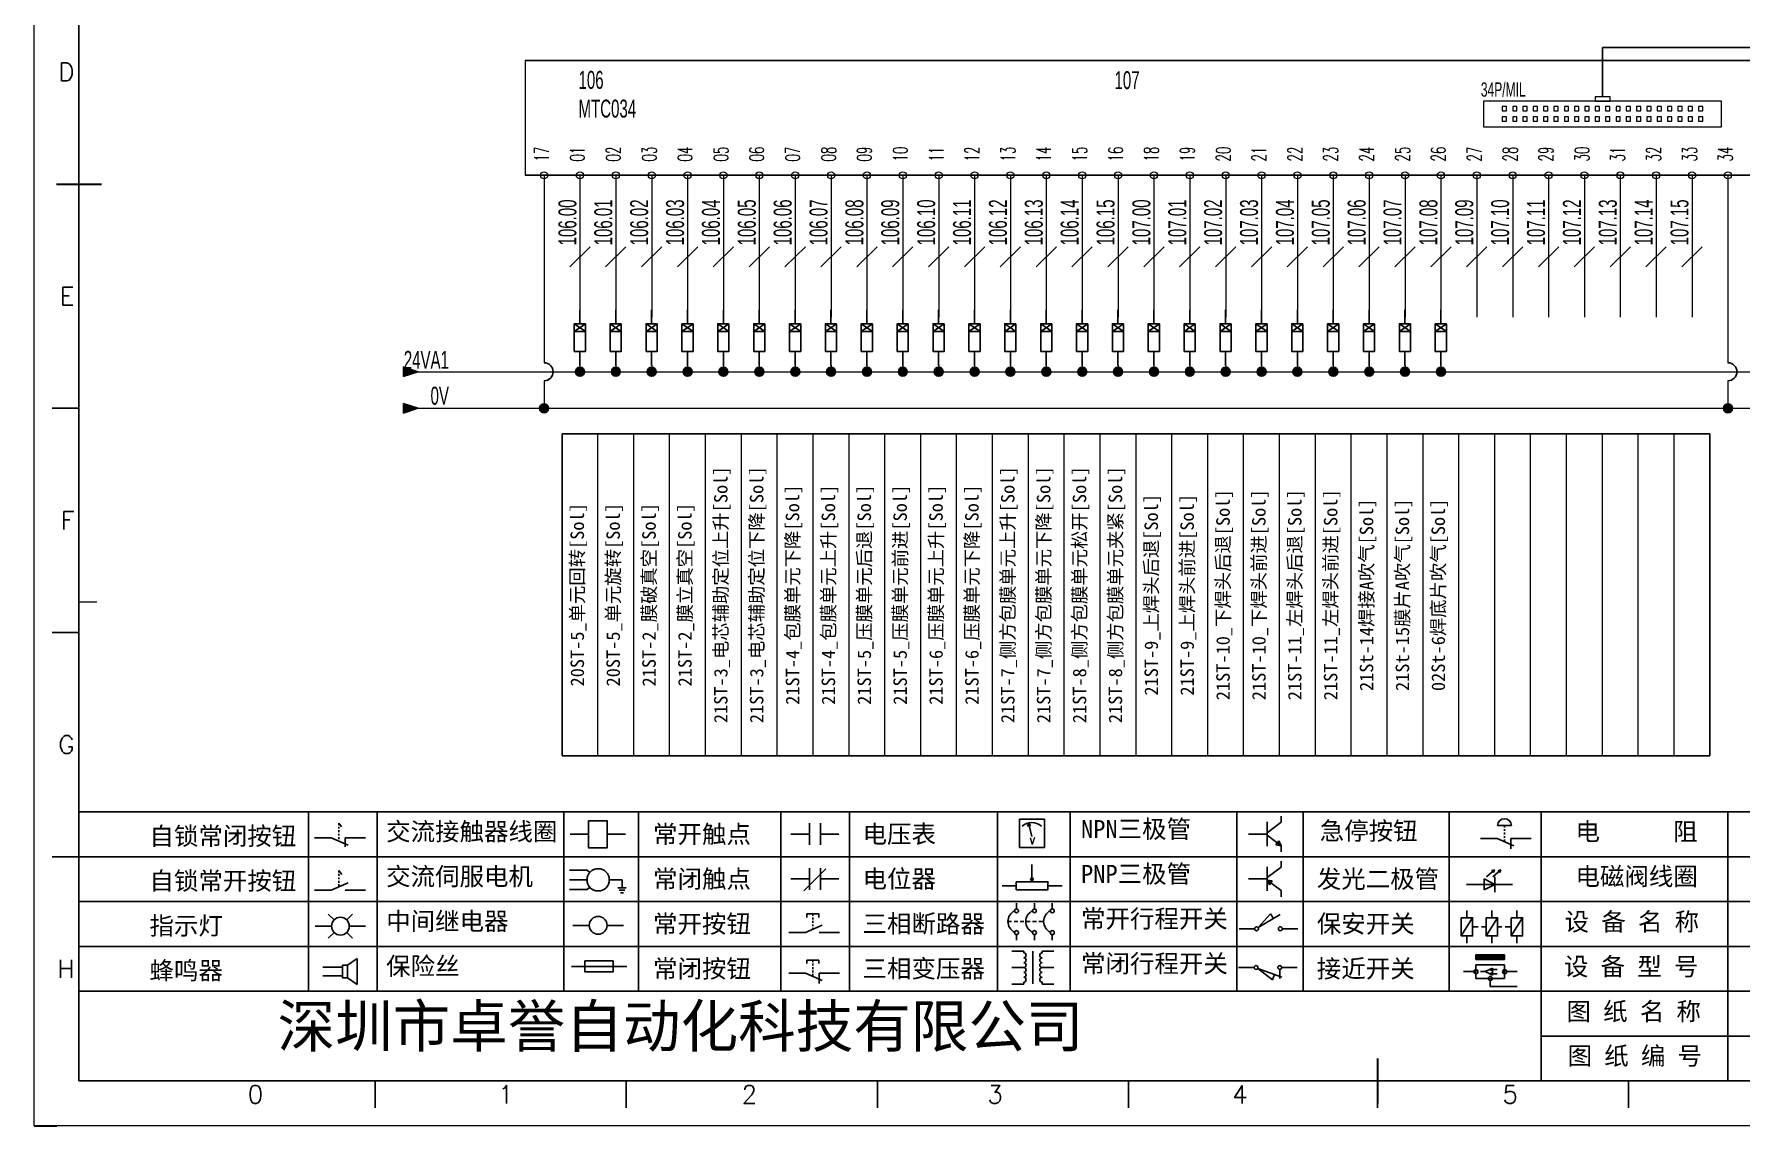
# Model space of a CAD drawing. Extents: x 49673 to 52330, y -5620 to -4375.
# Drawn here: x 50684.6 to 50874.9, y -5366.4 to -5244.7 of the extents above; entities that cross this region are included whole.
import ezdxf
from ezdxf.enums import TextEntityAlignment as Align

# ---------------------------------------------------------------- set-up
doc = ezdxf.new("R2010")
doc.units = 0
doc.header["$MEASUREMENT"] = 0
doc.layers.add('AE_BOR', color=1, linetype='Continuous')
doc.layers.add('细实线层', color=7, linetype='Continuous')
doc.layers.add('Dimension', color=3, linetype='Continuous', lineweight=13)
doc.styles.get("Standard").update_dxf_attribs({"font": 'txt.shx'})
doc.styles.add('WD', font='simplex.shx', dxfattribs={"bigfont": 'gbcbig.shx'})
doc.styles.add('样式 8', font='arial.ttf')
doc.styles.add('汉字', font='')
doc.styles.get('汉字').set_extended_font_data('新宋体')

# ---------------------------------------------------------------- blocks, each defined once
blk = doc.blocks.new('*U28')
at = {"linetype": 'ByBlock'}
for p, q in [((-1911.92, -782.07), (-1910.06, -782.07)), ((-1910.06, -782.07), (-1908.18, -782.88)), ((-1909.23, -780.45), (-1909.23, -780.67)), ((-1909.23, -780.45), (-1908.92, -780.84)), ((-1909.23, -780.84), (-1909.23, -781.05)), ((-1909.23, -781.23), (-1909.23, -781.44)), ((-1909.23, -781.61), (-1909.23, -781.83)), ((-1909.23, -782), (-1909.23, -782.21)), ((-1908.52, -783.07), (-1908.52, -782.07)), ((-1906.25, -782.07), (-1908.52, -782.07)), ((-1909.23, -782.38), (-1909.23, -782.43))]:
    blk.add_line(p, q, dxfattribs=at)
blk = doc.blocks.new('*U30')
at = {"linetype": 'ByBlock'}
for p, q in [((-1908.88, -791.17), (-1909.23, -790.71)), ((-1909.23, -790.71), (-1909.23, -790.92)), ((-1909.23, -791.09), (-1909.23, -791.31)), ((-1909.23, -791.48), (-1909.23, -791.69)), ((-1911.92, -792.89), (-1910.06, -792.89)), ((-1910.06, -792.89), (-1908.18, -792.08)), ((-1909.23, -791.86), (-1909.23, -792.08)), ((-1909.23, -792.25), (-1909.23, -792.47)), ((-1906.25, -792.89), (-1908.52, -792.89))]:
    blk.add_line(p, q, dxfattribs=at)
blk = doc.blocks.new('蜂鸣器')
at = {"linetype": 'ByBlock'}
for p, q in [((-1908.8, -796.48), (-1911.01, -796.48)), ((-1908.25, -796.26), (-1908.8, -796.26)), ((-1908.8, -797.68), (-1908.8, -796.26)), ((-1907.17, -795.53), (-1908.25, -796.26)), ((-1908.25, -797.68), (-1908.25, -796.26)), ((-1907.17, -795.53), (-1907.17, -798.41)), ((-1908.8, -797.46), (-1911.01, -797.46)), ((-1908.25, -797.68), (-1908.8, -797.68)), ((-1907.17, -798.41), (-1908.25, -797.68))]:
    blk.add_line(p, q, dxfattribs=at)
blk = doc.blocks.new('指示灯')
at = {"linetype": 'ByBlock'}
for p, q in [((-1854.62, -775.59), (-1853.97, -776.23)), ((-1851.9, -775.59), (-1852.54, -776.23)), ((-1854.25, -776.92), (-1856.06, -776.92)), ((-1854.62, -778.25), (-1853.97, -777.61)), ((-1851.9, -778.25), (-1852.54, -777.61)), ((-1852.26, -776.92), (-1850.45, -776.92))]:
    blk.add_line(p, q, dxfattribs=at)
blk.add_circle((-1853.26, -776.92), 0.992, dxfattribs=at)
blk = doc.blocks.new('交流接触器线圈')
at = {"linetype": 'ByBlock'}
for p, q in [((-1880.82, -781.77), (-1882.87, -781.77)), ((-1878.72, -781.77), (-1876.67, -781.77))]:
    blk.add_line(p, q, dxfattribs=at)
blk.add_lwpolyline([(-1880.82, -780.28), (-1878.72, -780.28), (-1878.72, -783.26), (-1880.82, -783.26)], close=True, dxfattribs=at)
blk = doc.blocks.new('交流伺服电机')
at = {"linetype": 'ByBlock'}
for p, q in [((-1880.97, -785.75), (-1882.94, -785.75)), ((-1880.97, -785.75), (-1880.65, -786.03)), ((-1880.97, -786.85), (-1882.94, -786.85)), ((-1880.97, -787.94), (-1880.65, -787.67)), ((-1878.49, -786.85), (-1877.07, -786.85)), ((-1877.54, -787.72), (-1876.59, -787.72)), ((-1877.07, -786.85), (-1877.07, -787.72)), ((-1880.97, -787.94), (-1882.94, -787.94)), ((-1877.38, -788.01), (-1876.75, -788.01)), ((-1877.23, -788.29), (-1876.9, -788.29))]:
    blk.add_line(p, q, dxfattribs=at)
blk.add_circle((-1879.73, -786.85), 1.24, dxfattribs=at)
blk = doc.blocks.new('中间继电器')
at = {"linetype": 'ByBlock'}
for p, q in [((-1880.72, -791.92), (-1882.54, -791.92)), ((-1878.74, -791.92), (-1876.92, -791.92))]:
    blk.add_line(p, q, dxfattribs=at)
blk.add_circle((-1879.73, -791.92), 0.992, dxfattribs=at)
blk = doc.blocks.new('保险丝')
at = {"linetype": 'ByBlock'}
blk.add_line((-1882.72, -796.49), (-1876.55, -796.49), dxfattribs=at)
blk.add_lwpolyline([(-1881.2, -795.86), (-1878.06, -795.86), (-1878.06, -797.12), (-1881.2, -797.12)], close=True, dxfattribs=at)
blk = doc.blocks.new('常开按钮')
at = {"linetype": 'ByBlock'}
for p, q in [((-1909.9, -785.68), (-1908.56, -785.68)), ((-1909.9, -785.68), (-1909.9, -786.07)), ((-1909.23, -785.68), (-1909.23, -785.89)), ((-1908.56, -785.68), (-1908.56, -786.07)), ((-1911.92, -787.73), (-1910.06, -787.73)), ((-1910.06, -787.73), (-1908.18, -786.93)), ((-1909.23, -786.06), (-1909.23, -786.28)), ((-1909.23, -786.45), (-1909.23, -786.67)), ((-1909.23, -786.84), (-1909.23, -787.05)), ((-1909.23, -787.22), (-1909.23, -787.38)), ((-1906.25, -787.73), (-1908.52, -787.73))]:
    blk.add_line(p, q, dxfattribs=at)
blk = doc.blocks.new('常开触点')
at = {"linetype": 'ByBlock'}
for p, q in [((-1853.82, -781.77), (-1855.88, -781.77)), ((-1853.82, -782.99), (-1853.82, -780.56)), ((-1852.6, -782.99), (-1852.6, -780.56)), ((-1852.6, -781.77), (-1850.55, -781.77))]:
    blk.add_line(p, q, dxfattribs=at)
blk = doc.blocks.new('常闭触点')
at = {"linetype": 'ByBlock'}
for p, q in [((-1852.01, -785.66), (-1854.43, -788.1)), ((-1853.82, -787.99), (-1853.82, -785.56)), ((-1852.6, -787.99), (-1852.6, -785.56)), ((-1853.82, -786.77), (-1855.88, -786.77)), ((-1852.6, -786.77), (-1850.55, -786.77))]:
    blk.add_line(p, q, dxfattribs=at)
blk = doc.blocks.new('常闭按钮')
at = {"linetype": 'ByBlock'}
for p, q in [((-1854.11, -790.83), (-1852.77, -790.83)), ((-1854.11, -790.83), (-1854.11, -791.22)), ((-1853.44, -790.83), (-1853.44, -791.04)), ((-1853.44, -791.21), (-1853.44, -791.43)), ((-1853.44, -791.6), (-1853.44, -791.82)), ((-1852.77, -790.83), (-1852.77, -791.22)), ((-1856.13, -792.28), (-1854.28, -792.28)), ((-1854.28, -792.28), (-1852.4, -793.09)), ((-1853.44, -791.99), (-1853.44, -792.2)), ((-1853.44, -792.37), (-1853.44, -792.53)), ((-1850.47, -792.28), (-1852.73, -792.28)), ((-1852.73, -792.28), (-1852.73, -793.43))]:
    blk.add_line(p, q, dxfattribs=at)
blk = doc.blocks.new('电压表')
at = {"linetype": 'ByBlock'}
for p, q in [((-1814.84, -780.75), (-1814.91, -781.13)), ((-1814.6, -781.05), (-1814.91, -781.13)), ((-1814.84, -780.75), (-1814.46, -782.26)), ((-1814.84, -780.75), (-1814.6, -781.05))]:
    blk.add_line(p, q, dxfattribs=at)
blk.add_lwpolyline([(-1815.84, -780.34), (-1813.07, -780.34), (-1813.07, -783.49), (-1815.84, -783.49)], close=True, dxfattribs=at)
blk.add_arc((-1814.46, -782.26), 1.56, 46.8313, 133.1687, dxfattribs=at)
at = {"linetype": 'ByBlock', "insert": (-1814.7, -782.39), "char_height": 0.75, "width": 0.6768, "attachment_point": 1}
blk.add_mtext('V', dxfattribs=at)
blk = doc.blocks.new('电位器')
at = {"linetype": 'ByBlock'}
for p, q in [((-1814.45, -787.3), (-1814.45, -785.39)), ((-1816.21, -787.75), (-1817.79, -787.75)), ((-1814.45, -787.3), (-1814.62, -786.96)), ((-1814.62, -786.96), (-1814.27, -786.96)), ((-1814.45, -787.3), (-1814.27, -786.96)), ((-1812.68, -787.75), (-1811.1, -787.75))]:
    blk.add_line(p, q, dxfattribs=at)
blk.add_lwpolyline([(-1816.21, -787.3), (-1812.68, -787.3), (-1812.68, -788.2), (-1816.21, -788.2)], close=True, dxfattribs=at)
blk = doc.blocks.new('三相断路器')
at = {"linetype": 'ByBlock'}
for p, q in [((-1816.17, -790.33), (-1816.17, -789.7)), ((-1814.17, -790.33), (-1814.17, -789.7)), ((-1812.18, -790.33), (-1812.18, -789.7)), ((-1817.14, -791.74), (-1816.72, -791.74)), ((-1816.45, -791.74), (-1816.03, -791.74)), ((-1816.17, -793.19), (-1816.17, -793.83)), ((-1815.76, -791.74), (-1815.34, -791.74)), ((-1815.07, -791.74), (-1814.65, -791.74)), ((-1814.38, -791.74), (-1813.96, -791.74)), ((-1814.17, -793.19), (-1814.17, -793.83)), ((-1813.69, -791.74), (-1813.27, -791.74)), ((-1812.18, -793.19), (-1812.18, -793.83))]:
    blk.add_line(p, q, dxfattribs=at)
for centre in [(-1816.17, -790.55), (-1814.17, -790.55), (-1812.18, -790.55), (-1816.17, -792.98), (-1814.17, -792.98), (-1812.18, -792.98)]:
    blk.add_circle(centre, 0.219, dxfattribs=at)
for centre in [(-1815.81, -791.74), (-1813.82, -791.74), (-1811.83, -791.74)]:
    blk.add_arc(centre, 1.32, 115.5791, 244.4209, dxfattribs=at)
blk = doc.blocks.new('三相变压器')
at = {"linetype": 'ByBlock'}
for p, q in [((-1816.69, -795.03), (-1815.37, -795.03)), ((-1815.37, -795.03), (-1815.37, -795.24)), ((-1814.34, -798.7), (-1814.34, -795.04)), ((-1812, -795.03), (-1813.32, -795.03)), ((-1813.32, -795.03), (-1813.32, -795.24)), ((-1816.69, -796.87), (-1815.37, -796.87)), ((-1812, -796.87), (-1813.32, -796.87)), ((-1816.69, -798.71), (-1815.37, -798.71)), ((-1815.37, -798.71), (-1815.37, -798.5)), ((-1813.32, -798.71), (-1813.32, -798.5)), ((-1812, -798.71), (-1813.32, -798.71))]:
    blk.add_line(p, q, dxfattribs=at)
for centre, start, end in [((-1815.37, -795.51), 270, 90), ((-1813.32, -795.51), 90, 270), ((-1815.37, -796.06), 270, 90), ((-1815.37, -796.6), 270, 90), ((-1815.37, -797.14), 270, 90), ((-1813.32, -796.06), 90, 270), ((-1813.32, -796.6), 90, 270), ((-1813.32, -797.14), 90, 270), ((-1815.37, -797.68), 270, 90), ((-1815.37, -798.23), 270, 90), ((-1813.32, -797.68), 90, 270), ((-1813.32, -798.23), 90, 270)]:
    blk.add_arc(centre, 0.271, start, end, dxfattribs=at)
blk = doc.blocks.new('NPN三极管')
at = {"linetype": 'ByBlock'}
for p, q in [((-1784.15, -780.66), (-1784.15, -779.98)), ((-1785.73, -781.97), (-1787.81, -781.97)), ((-1785.73, -780.61), (-1785.73, -783.32)), ((-1785.73, -781.82), (-1784.15, -780.66)), ((-1785.73, -782.11), (-1784.15, -783.27)), ((-1784.41, -782.73), (-1784.74, -783.18)), ((-1784.15, -783.27), (-1784.74, -783.18)), ((-1784.15, -783.27), (-1784.41, -782.73)), ((-1784.15, -783.27), (-1784.15, -783.96))]:
    blk.add_line(p, q, dxfattribs=at)
blk = doc.blocks.new('PNP三极管')
at = {"linetype": 'ByBlock'}
for p, q in [((-1784.9, -785.38), (-1784.9, -788.09)), ((-1784.9, -786.59), (-1783.32, -785.43)), ((-1783.32, -785.43), (-1783.32, -784.75)), ((-1784.9, -786.74), (-1786.98, -786.74)), ((-1784.9, -786.88), (-1783.32, -788.04)), ((-1784.9, -786.88), (-1784.31, -786.97)), ((-1784.9, -786.88), (-1784.64, -787.42)), ((-1784.31, -786.97), (-1784.64, -787.42)), ((-1783.32, -788.04), (-1783.32, -788.73))]:
    blk.add_line(p, q, dxfattribs=at)
blk = doc.blocks.new('常开行程开关')
at = {"linetype": 'ByBlock'}
for p, q in [((-1785.89, -792.17), (-1784.52, -790.62)), ((-1785.89, -792.17), (-1783.43, -790.72)), ((-1784.52, -790.62), (-1784.19, -791.17)), ((-1786.29, -792.3), (-1788.01, -792.3)), ((-1781.48, -792.3), (-1783.21, -792.3))]:
    blk.add_line(p, q, dxfattribs=at)
for centre in [(-1786.07, -792.3), (-1783.42, -792.3)]:
    blk.add_circle(centre, 0.219, dxfattribs=at)
blk = doc.blocks.new('常闭行程开关')
at = {"linetype": 'ByBlock'}
for p, q in [((-1786.34, -796.62), (-1788.07, -796.62)), ((-1785.93, -796.72), (-1783.25, -797.7)), ((-1785.93, -796.72), (-1784.3, -798)), ((-1783.48, -796.84), (-1783.48, -797.85)), ((-1781.54, -796.62), (-1783.26, -796.62)), ((-1784.3, -798), (-1784.08, -797.4))]:
    blk.add_line(p, q, dxfattribs=at)
for centre in [(-1786.12, -796.62), (-1783.48, -796.62)]:
    blk.add_circle(centre, 0.219, dxfattribs=at)
blk = doc.blocks.new('发光二极管')
at = {"linetype": 'ByBlock'}
for p, q in [((-1755.78, -785.92), (-1754.89, -785.14)), ((-1754.89, -785.14), (-1755.2, -785.22)), ((-1755.2, -785.22), (-1755.01, -785.43)), ((-1755.08, -785.92), (-1754.18, -785.14)), ((-1754.89, -785.14), (-1755.01, -785.43)), ((-1754.84, -787.63), (-1754.84, -785.92)), ((-1754.18, -785.14), (-1754.49, -785.22)), ((-1754.49, -785.22), (-1754.31, -785.43)), ((-1754.18, -785.14), (-1754.31, -785.43)), ((-1758.01, -786.77), (-1752.89, -786.77)), ((-1754.84, -786.77), (-1756.04, -786.16)), ((-1756.04, -786.16), (-1756.04, -787.39)), ((-1754.84, -786.77), (-1756.04, -787.39))]:
    blk.add_line(p, q, dxfattribs=at)
blk = doc.blocks.new('保安开关')
at = {"linetype": 'ByBlock'}
for p, q in [((-1757.33, -790.79), (-1758.6, -792.81)), ((-1757.96, -790.79), (-1757.96, -789.97)), ((-1754.54, -790.79), (-1755.81, -792.81)), ((-1755.17, -790.79), (-1755.17, -789.97)), ((-1751.75, -790.79), (-1753.02, -792.81)), ((-1752.39, -790.79), (-1752.39, -789.97)), ((-1757.96, -792.81), (-1757.96, -793.62)), ((-1757.33, -791.8), (-1756.72, -791.8)), ((-1756.35, -791.8), (-1755.89, -791.8)), ((-1755.17, -792.81), (-1755.17, -793.62)), ((-1754.52, -791.8), (-1754.06, -791.8)), ((-1753.69, -791.8), (-1753.08, -791.8)), ((-1752.39, -792.81), (-1752.39, -793.62))]:
    blk.add_line(p, q, dxfattribs=at)
for points in [[(-1758.6, -790.79), (-1757.33, -790.79), (-1757.33, -792.81), (-1758.6, -792.81)], [(-1755.81, -790.79), (-1754.54, -790.79), (-1754.54, -792.81), (-1755.81, -792.81)], [(-1753.02, -790.79), (-1751.75, -790.79), (-1751.75, -792.81), (-1753.02, -792.81)]]:
    blk.add_lwpolyline(points, close=True, dxfattribs=at)
blk = doc.blocks.new('接近开关')
at = {"linetype": 'ByBlock'}
h = blk.add_hatch(dxfattribs=at)
h.set_pattern_fill('ANSI31', color=256, scale=0.01, style=0)
h.set_pattern_definition([(45, (-89.131516, -30.795668), (-0.0224506403, 0.0224506403), [])])
h.paths.add_polyline_path([(-1516.96, -1123.35), (-1516.96, -1122.85), (-1513.76, -1122.85), (-1513.76, -1123.35)])
for p, q in [((-1516.96, -1123.35), (-1516.96, -1122.85)), ((-1516.96, -1122.85), (-1513.76, -1122.85)), ((-1516.96, -1123.35), (-1513.76, -1123.35)), ((-1516.96, -1123.95), (-1513.76, -1123.95)), ((-1516.96, -1123.95), (-1516.96, -1125.47)), ((-1515.11, -1124.31), (-1515.91, -1124.71)), ((-1515.33, -1124.53), (-1515.17, -1124.53)), ((-1515.25, -1124.45), (-1515.25, -1124.61)), ((-1515.11, -1124.31), (-1515.11, -1125.11)), ((-1515.11, -1124.48), (-1514.58, -1124.48)), ((-1513.76, -1122.85), (-1513.76, -1123.35)), ((-1513.76, -1123.95), (-1513.76, -1125.47)), ((-1517.18, -1124.71), (-1518.36, -1124.71)), ((-1516.96, -1125.47), (-1513.76, -1125.47)), ((-1515.91, -1124.71), (-1516.45, -1124.71)), ((-1515.11, -1125.11), (-1515.91, -1124.71)), ((-1515.36, -1125.69), (-1515.36, -1126.36)), ((-1515.36, -1126.36), (-1512.36, -1126.36)), ((-1515.33, -1124.88), (-1515.17, -1124.88)), ((-1515.11, -1124.94), (-1514.58, -1124.94)), ((-1513.54, -1124.71), (-1512.36, -1124.71))]:
    blk.add_line(p, q, dxfattribs=at)
for centre in [(-1516.96, -1124.71), (-1513.76, -1124.71), (-1515.36, -1125.47)]:
    blk.add_circle(centre, 0.225, dxfattribs=at)
blk = doc.blocks.new('急停按钮')
at = {"linetype": 'ByBlock'}
for p, q in [((-1.86, 0), (0, 0)), ((0, 0), (1.88, -0.81)), ((0.06, 1.45), (1.61, 1.45)), ((0.83, 1.45), (0.83, 1.24)), ((0.83, 1.07), (0.83, 0.85)), ((0.83, 0.68), (0.83, 0.47)), ((0.83, 0.29), (0.83, 0.08)), ((3.81, 0), (1.54, 0)), ((1.54, 0), (1.54, -1.15)), ((0.83, -0.09), (0.83, -0.24))]:
    blk.add_line(p, q, dxfattribs=at)
blk.add_arc((0.83, 1.45), 0.774, 0, 180)
blk = doc.blocks.new('电控横A4')
for p, q in [((5, -5), (5, -205)), ((10.03, -205), (289.53, -205)), ((130.8, -205), (190.75, -205))]:
    blk.add_line(p, q)
at = {"lineweight": 9, "ltscale": 0.1}
for p, q in [((5, -151.57), (7, -151.57)), ((101.34, -205), (130.8, -205)), ((129.44, -205), (129.44, -205)), ((129.44, -205), (129.44, -205)), ((129.44, -205), (129.44, -205)), ((129.44, -205), (129.44, -205))]:
    blk.add_line(p, q, dxfattribs=at)
at = {"linetype": 'ByBlock'}
for p, q in [((292, -175), (5, -175)), ((292, -180), (5, -180)), ((292, -185), (5, -185)), ((292, -190), (5, -190)), ((292, -195), (5, -195)), ((292, -200), (168.03, -200))]:
    blk.add_line(p, q, dxfattribs=at)
at = {"color": 0, "lineweight": -2}
for p, q in [((30.58, -175), (30.58, -195)), ((38.26, -175), (38.26, -195)), ((59.05, -175), (59.05, -195)), ((67.4, -175), (67.4, -195)), ((83.26, -175), (83.26, -195)), ((90.91, -175), (90.91, -195)), ((107.4, -175), (107.4, -195)), ((115.5, -175), (115.5, -195)), ((134.12, -175), (134.12, -195)), ((141.48, -175), (141.48, -195)), ((157.79, -175), (157.79, -195)), ((168.03, -175), (168.03, -204.92)), ((188.84, -175), (188.84, -185)), ((188.84, -185), (188.84, -204.92))]:
    blk.add_line(p, q, dxfattribs=at)
at = {"color": 0, "ltscale": 2}
blk.add_line((101.34, -205), (5, -205), dxfattribs=at)
at = {"layer": 'AE_BOR', "color": 1, "lineweight": 15}
for p, q in [((0, -210), (0, 0)), ((297, -210), (0, -210))]:
    blk.add_line(p, q, dxfattribs=at)
at = {"layer": 'AE_BOR', "color": 2, "lineweight": 30}
for p, q in [((2.5, -105), (7.5, -105)), ((149.78, -202.5), (149.78, -207.5)), ((149.78, -205), (149.78, -207.5))]:
    blk.add_line(p, q, dxfattribs=at)
at = {"layer": 'AE_BOR'}
for p, q in [((5, -130), (2, -130)), ((5, -155), (2, -155)), ((5, -180), (2, -180)), ((38.03, -205), (38.03, -208)), ((66.03, -205), (66.03, -208)), ((94.03, -205), (94.03, -208)), ((122.03, -205), (122.03, -208)), ((149.78, -205), (149.78, -208)), ((177.78, -205), (177.78, -208))]:
    blk.add_line(p, q, dxfattribs=at)
at = {"layer": 'AE_BOR', "lineweight": 30}
blk.add_line((0, -210), (2.53, -210), dxfattribs=at)
at = {"linetype": 'ByBlock'}
for name, p in [('*U28', (1943.19, 604.18)), ('交流接触器线圈', (1942.62, 604.27)), ('常开触点', (1940.27, 604.3)), ('电压表', (1925.71, 604.52)), ('NPN三极管', (1923.2, 604.5)), ('PNP三极管', (1922.37, 604.27)), ('*U30', (1943.19, 609.18)), ('交流伺服电机', (1942.62, 604.27)), ('常闭触点', (1940.27, 604.3)), ('电位器', (1925.71, 604.52)), ('发光二极管', (1917.72, 603.69)), ('指示灯', (1887.41, 589.18)), ('常开按钮', (1996.06, 599.3)), ('三相断路器', (1925.71, 604.52)), ('常开行程开关', (1922.37, 604.27)), ('保安开关', (1917.72, 603.98)), ('中间继电器', (1942.62, 604.27)), ('蜂鸣器', (1943.19, 604.18)), ('保险丝', (1942.62, 604.27)), ('常闭按钮', (1940.27, 599.3)), ('三相变压器', (1925.71, 604.52)), ('常闭行程开关', (1922.37, 604.27)), ('接近开关', (1677.72, 931.9))]:
    blk.add_blockref(name, p, dxfattribs=at)
blk.add_blockref('急停按钮', (163.12, -177.98))
at = {"char_height": 2, "attachment_point": 1, "style": '汉字'}
for s, insert in [('{\\fKaiTi_GB2312|b0|i0|c134|p49;自锁常闭按钮}', (12.86, -176.69)), ('{\\fKaiTi_GB2312|b0|i0|c134|p49;交流接触器线圈}', (39.25, -176.19)), ('{\\fKaiTi_GB2312|b0|i0|c134|p49;常开触点}', (69.01, -176.48)), ('{\\fKaiTi_GB2312|b0|i0|c134|p49;电压表}', (92.37, -176.47)), ('{\\fKaiTi_GB2312|b0|i0|c134|p49;NPN三极管}', (116.73, -175.91)), ('{\\fKaiTi_GB2312|b0|i0|c134|p49;急停按钮}', (143.35, -176.12)), ('{\\fKaiTi_GB2312|b0|i0|c134|p49;电      阻}', (171.86, -176.19)), ('{\\fKaiTi_GB2312|b0|i0|c134|p49;PNP三极管}', (116.73, -180.91)), ('{\\fKaiTi_GB2312|b0|i0|c134|p49;自锁常开按钮}', (12.86, -181.69)), ('{\\fKaiTi_GB2312|b0|i0|c134|p49;交流伺服电机}', (39.25, -181.19)), ('{\\fKaiTi_GB2312|b0|i0|c134|p49;常闭触点}', (69.01, -181.48)), ('{\\fKaiTi_GB2312|b0|i0|c134|p49;电位器}', (92.37, -181.47)), ('{\\fKaiTi_GB2312|b0|i0|c134|p49;发光二极管}', (143.02, -181.48)), ('{\\fKaiTi_GB2312|b0|i0|c134|p49;电磁阀线圈}', (171.86, -181.19)), ('{\\fKaiTi_GB2312|b0|i0|c134|p49;指示灯}', (12.86, -186.69)), ('{\\fKaiTi_GB2312|b0|i0|c134|p49;中间继电器}', (39.25, -186.19)), ('{\\fKaiTi_GB2312|b0|i0|c134|p49;常开按钮}', (69.01, -186.48)), ('{\\fKaiTi_GB2312|b0|i0|c134|p49;三相断路器}', (92.37, -186.47)), ('{\\fKaiTi_GB2312|b0|i0|c134|p49;常开行程开关}', (116.73, -185.91)), ('{\\fKaiTi_GB2312|b0|i0|c134|p49;保安开关}', (143.02, -186.48)), ('{\\fKaiTi_GB2312|b0|i0|c134|p0;设 备 名 称}', (170.65, -186.24)), ('{\\fKaiTi_GB2312|b0|i0|c134|p49;蜂鸣器}', (12.86, -191.69)), ('{\\fKaiTi_GB2312|b0|i0|c134|p49;保险丝}', (39.25, -191.19)), ('{\\fKaiTi_GB2312|b0|i0|c134|p49;常闭按钮}', (69.01, -191.48)), ('{\\fKaiTi_GB2312|b0|i0|c134|p49;三相变压器}', (92.37, -191.47)), ('{\\fKaiTi_GB2312|b0|i0|c134|p49;常闭行程开关}', (116.73, -190.91)), ('{\\fKaiTi_GB2312|b0|i0|c134|p49;接近开关}', (143.02, -191.48)), ('{\\fKaiTi_GB2312|b0|i0|c134|p0;设 备 型 号}', (170.58, -191.24)), ('{\\fKaiTi_GB2312|b0|i0|c134|p0;图 纸 名 称}', (170.86, -196.24)), ('{\\fKaiTi_GB2312|b0|i0|c134|p0;图 纸 编 号}', (170.98, -201.2))]:
    blk.add_mtext(s, dxfattribs=dict(at, insert=insert))
at = {"color": 0, "lineweight": -2, "insert": (27.14, -196.53), "char_height": 4.7064, "width": 96.1138, "attachment_point": 1}
blk.add_mtext('深圳市卓誉自动化科技有限公司', dxfattribs=at)
at = {"layer": 'AE_BOR', "style": 'WD'}
for s, p in [('D', (4.5, -92.5)), ('E', (4.5, -117.5)), ('F', (4.5, -142.5)), ('G', (4.5, -167.5)), ('H', (4.5, -192.5))]:
    blk.add_text(s, height=2, dxfattribs=at).set_placement(p, align=Align.MIDDLE_RIGHT)
for s, p in [('0', (24.67, -207.5)), ('1', (52.6, -207.5)), ('2', (79.75, -207.5)), ('3', (107.15, -207.5)), ('4', (134.45, -207.5)), ('5', (164.59, -207.5))]:
    blk.add_text(s, height=2, dxfattribs=at).set_placement(p, align=Align.CENTER)
blk = doc.blocks.new('电磁阀线圈')
at = {"linetype": 'ByBlock'}
for p, q in [((-1854.61, -796.54), (-1856.17, -796.54)), ((-1854.61, -795.92), (-1853.75, -797.16)), ((-1853.75, -795.92), (-1854.61, -797.16)), ((-1853.75, -795.92), (-1853.75, -797.16)), ((-1851.53, -796.54), (-1849.97, -796.54))]:
    blk.add_line(p, q, dxfattribs=at)
blk.add_lwpolyline([(-1854.61, -795.92), (-1851.53, -795.92), (-1851.53, -797.16), (-1854.61, -797.16)], close=True, dxfattribs=at)

msp = doc.modelspace()

# ---------------------------------------------------------------- hatches: boundary and pattern name
for points in [[(50727.4, -5282.37), (50725.75, -5282.9), (50725.75, -5281.83)], [(50727.4, -5286.44), (50725.75, -5286.97), (50725.75, -5285.91)]]:
    msp.add_hatch(color=256).paths.add_polyline_path(points)
at = {"lineweight": -2}
h = msp.add_hatch(color=0, dxfattribs=at)
edge = h.paths.add_edge_path()
edge.add_arc((50745.48, -5282.37), 0.5, 0, 360)
h = msp.add_hatch(color=0, dxfattribs=at)
edge = h.paths.add_edge_path()
edge.add_arc((50749.48, -5282.37), 0.5, 0, 360)
h = msp.add_hatch(color=0, dxfattribs=at)
edge = h.paths.add_edge_path()
edge.add_arc((50753.48, -5282.37), 0.5, 0, 360)
h = msp.add_hatch(color=0, dxfattribs=at)
edge = h.paths.add_edge_path()
edge.add_arc((50757.48, -5282.37), 0.5, 0, 360)
h = msp.add_hatch(color=0, dxfattribs=at)
edge = h.paths.add_edge_path()
edge.add_arc((50761.48, -5282.37), 0.5, 0, 360)
h = msp.add_hatch(color=0, dxfattribs=at)
edge = h.paths.add_edge_path()
edge.add_arc((50765.48, -5282.37), 0.5, 0, 360)
h = msp.add_hatch(color=0, dxfattribs=at)
edge = h.paths.add_edge_path()
edge.add_arc((50769.48, -5282.37), 0.5, 0, 360)
h = msp.add_hatch(color=0, dxfattribs=at)
edge = h.paths.add_edge_path()
edge.add_arc((50773.48, -5282.37), 0.5, 0, 360)
h = msp.add_hatch(color=0, dxfattribs=at)
edge = h.paths.add_edge_path()
edge.add_arc((50777.48, -5282.37), 0.5, 0, 360)
h = msp.add_hatch(color=0, dxfattribs=at)
edge = h.paths.add_edge_path()
edge.add_arc((50781.48, -5282.37), 0.5, 0, 360)
h = msp.add_hatch(color=0, dxfattribs=at)
edge = h.paths.add_edge_path()
edge.add_arc((50785.48, -5282.37), 0.5, 0, 360)
h = msp.add_hatch(color=0, dxfattribs=at)
edge = h.paths.add_edge_path()
edge.add_arc((50789.48, -5282.37), 0.5, 0, 360)
h = msp.add_hatch(color=0, dxfattribs=at)
edge = h.paths.add_edge_path()
edge.add_arc((50793.48, -5282.37), 0.5, 0, 360)
h = msp.add_hatch(color=0, dxfattribs=at)
edge = h.paths.add_edge_path()
edge.add_arc((50797.48, -5282.37), 0.5, 0, 360)
h = msp.add_hatch(color=0, dxfattribs=at)
edge = h.paths.add_edge_path()
edge.add_arc((50801.48, -5282.37), 0.5, 0, 360)
h = msp.add_hatch(color=0, dxfattribs=at)
edge = h.paths.add_edge_path()
edge.add_arc((50805.48, -5282.37), 0.5, 0, 360)
h = msp.add_hatch(color=0, dxfattribs=at)
edge = h.paths.add_edge_path()
edge.add_arc((50809.48, -5282.37), 0.5, 0, 360)
h = msp.add_hatch(color=0, dxfattribs=at)
edge = h.paths.add_edge_path()
edge.add_arc((50813.48, -5282.37), 0.5, 0, 360)
h = msp.add_hatch(color=0, dxfattribs=at)
edge = h.paths.add_edge_path()
edge.add_arc((50817.48, -5282.37), 0.5, 0, 360)
h = msp.add_hatch(color=0, dxfattribs=at)
edge = h.paths.add_edge_path()
edge.add_arc((50821.48, -5282.37), 0.5, 0, 360)
h = msp.add_hatch(color=0, dxfattribs=at)
edge = h.paths.add_edge_path()
edge.add_arc((50825.48, -5282.37), 0.5, 0, 360)
h = msp.add_hatch(color=0, dxfattribs=at)
edge = h.paths.add_edge_path()
edge.add_arc((50829.48, -5282.37), 0.5, 0, 360)
h = msp.add_hatch(color=0, dxfattribs=at)
edge = h.paths.add_edge_path()
edge.add_arc((50833.48, -5282.37), 0.5, 0, 360)
h = msp.add_hatch(color=0, dxfattribs=at)
edge = h.paths.add_edge_path()
edge.add_arc((50837.48, -5282.37), 0.5, 0, 360)
h = msp.add_hatch(color=0, dxfattribs=at)
edge = h.paths.add_edge_path()
edge.add_arc((50841.48, -5282.37), 0.5, 0, 360)
h = msp.add_hatch(color=0, dxfattribs=at)
edge = h.paths.add_edge_path()
edge.add_arc((50741.48, -5286.44), 0.5, 0, 360)
h = msp.add_hatch(color=0, dxfattribs=at)
edge = h.paths.add_edge_path()
edge.add_arc((50873.48, -5286.44), 0.5, 0, 360)

# ---------------------------------------------------------------- linework, layer by layer
for p, q in [((50859.51, -5251.71), (50859.51, -5246.2)), ((50859.51, -5246.2), (50889.59, -5246.2)), ((50727.4, -5282.37), (50725.75, -5281.83)), ((50727.4, -5282.37), (50725.75, -5282.9)), ((50727.4, -5286.44), (50725.75, -5285.91)), ((50727.4, -5286.44), (50725.75, -5286.97))]:
    msp.add_line(p, q)
at = {"lineweight": 0}
for p, q in [((50741.48, -5260.47), (50741.48, -5276.29)), ((50741.48, -5260.47), (50741.48, -5281.37)), ((50745.48, -5260.47), (50745.48, -5276.29)), ((50749.48, -5260.47), (50749.48, -5276.29)), ((50753.48, -5260.47), (50753.48, -5276.29)), ((50757.48, -5260.47), (50757.48, -5276.29)), ((50761.48, -5260.47), (50761.48, -5276.29)), ((50765.48, -5260.47), (50765.48, -5276.29)), ((50769.48, -5260.47), (50769.48, -5276.29)), ((50773.48, -5260.47), (50773.48, -5276.29)), ((50777.48, -5260.47), (50777.48, -5276.29)), ((50781.48, -5260.47), (50781.48, -5276.29)), ((50785.48, -5260.47), (50785.48, -5276.29)), ((50789.48, -5260.47), (50789.48, -5276.29)), ((50793.48, -5260.47), (50793.48, -5276.29)), ((50797.48, -5260.47), (50797.48, -5276.29)), ((50801.48, -5260.47), (50801.48, -5276.29)), ((50805.48, -5260.47), (50805.48, -5276.29)), ((50809.48, -5260.47), (50809.48, -5276.29)), ((50813.48, -5260.47), (50813.48, -5276.29)), ((50817.48, -5260.47), (50817.48, -5276.29)), ((50821.48, -5260.47), (50821.48, -5276.29)), ((50825.48, -5260.47), (50825.48, -5276.29)), ((50829.48, -5260.47), (50829.48, -5276.29)), ((50833.48, -5260.47), (50833.48, -5276.29)), ((50837.48, -5260.47), (50837.48, -5276.29)), ((50841.48, -5260.47), (50841.48, -5276.29)), ((50845.48, -5260.47), (50845.48, -5276.29)), ((50849.48, -5260.47), (50849.48, -5276.29)), ((50853.48, -5260.47), (50853.48, -5276.29)), ((50857.48, -5260.47), (50857.48, -5276.29)), ((50861.48, -5260.47), (50861.48, -5276.29)), ((50865.48, -5260.47), (50865.48, -5276.29)), ((50869.48, -5260.47), (50869.48, -5276.29)), ((50873.48, -5260.4), (50873.48, -5276.21)), ((50873.48, -5260.4), (50873.48, -5281.37)), ((50725.75, -5281.83), (50725.75, -5282.9)), ((50727.4, -5282.37), (50884.88, -5282.37)), ((50725.75, -5285.91), (50725.75, -5286.97)), ((50727.4, -5286.44), (50745.48, -5286.44))]:
    msp.add_line(p, q, dxfattribs=at)
msp.add_lwpolyline([(50739.38, -5260.47), (50876.78, -5260.47), (50876.78, -5247.67), (50739.38, -5247.67)])
for points in [[(50846.24, -5255.07), (50872.78, -5255.07), (50872.78, -5252.19), (50846.24, -5252.19)], [(50858.67, -5251.71), (50858.67, -5252.19), (50860.35, -5252.19), (50860.35, -5251.71)], [(50848.32, -5252.81), (50848.32, -5253.29), (50848.8, -5253.29), (50848.8, -5252.81)], [(50848.32, -5253.96), (50848.32, -5254.44), (50848.8, -5254.44), (50848.8, -5253.96)], [(50849.48, -5252.81), (50849.48, -5253.29), (50849.96, -5253.29), (50849.96, -5252.81)], [(50849.48, -5253.96), (50849.48, -5254.44), (50849.96, -5254.44), (50849.96, -5253.96)], [(50850.63, -5252.81), (50850.63, -5253.29), (50851.11, -5253.29), (50851.11, -5252.81)], [(50850.63, -5253.96), (50850.63, -5254.44), (50851.11, -5254.44), (50851.11, -5253.96)], [(50851.78, -5252.81), (50851.78, -5253.29), (50852.26, -5253.29), (50852.26, -5252.81)], [(50851.78, -5253.96), (50851.78, -5254.44), (50852.26, -5254.44), (50852.26, -5253.96)], [(50852.93, -5252.81), (50852.93, -5253.29), (50853.41, -5253.29), (50853.41, -5252.81)], [(50852.93, -5253.96), (50852.93, -5254.44), (50853.41, -5254.44), (50853.41, -5253.96)], [(50854.08, -5252.81), (50854.08, -5253.29), (50854.56, -5253.29), (50854.56, -5252.81)], [(50854.08, -5253.96), (50854.08, -5254.44), (50854.56, -5254.44), (50854.56, -5253.96)], [(50855.24, -5252.81), (50855.24, -5253.29), (50855.72, -5253.29), (50855.72, -5252.81)], [(50855.24, -5253.96), (50855.24, -5254.44), (50855.72, -5254.44), (50855.72, -5253.96)], [(50856.39, -5252.81), (50856.39, -5253.29), (50856.87, -5253.29), (50856.87, -5252.81)], [(50856.39, -5253.96), (50856.39, -5254.44), (50856.87, -5254.44), (50856.87, -5253.96)], [(50857.54, -5252.81), (50857.54, -5253.29), (50858.02, -5253.29), (50858.02, -5252.81)], [(50857.54, -5253.96), (50857.54, -5254.44), (50858.02, -5254.44), (50858.02, -5253.96)], [(50858.69, -5252.81), (50858.69, -5253.29), (50859.17, -5253.29), (50859.17, -5252.81)], [(50858.69, -5253.96), (50858.69, -5254.44), (50859.17, -5254.44), (50859.17, -5253.96)], [(50859.84, -5252.81), (50859.84, -5253.29), (50860.32, -5253.29), (50860.32, -5252.81)], [(50859.84, -5253.96), (50859.84, -5254.44), (50860.32, -5254.44), (50860.32, -5253.96)], [(50861, -5252.81), (50861, -5253.29), (50861.48, -5253.29), (50861.48, -5252.81)], [(50861, -5253.96), (50861, -5254.44), (50861.48, -5254.44), (50861.48, -5253.96)], [(50862.15, -5252.81), (50862.15, -5253.29), (50862.63, -5253.29), (50862.63, -5252.81)], [(50862.15, -5253.96), (50862.15, -5254.44), (50862.63, -5254.44), (50862.63, -5253.96)], [(50863.3, -5252.81), (50863.3, -5253.29), (50863.78, -5253.29), (50863.78, -5252.81)], [(50863.3, -5253.96), (50863.3, -5254.44), (50863.78, -5254.44), (50863.78, -5253.96)], [(50864.45, -5252.81), (50864.45, -5253.29), (50864.93, -5253.29), (50864.93, -5252.81)], [(50864.45, -5253.96), (50864.45, -5254.44), (50864.93, -5254.44), (50864.93, -5253.96)], [(50865.6, -5252.81), (50865.6, -5253.29), (50866.08, -5253.29), (50866.08, -5252.81)], [(50865.6, -5253.96), (50865.6, -5254.44), (50866.08, -5254.44), (50866.08, -5253.96)], [(50866.76, -5252.81), (50866.76, -5253.29), (50867.24, -5253.29), (50867.24, -5252.81)], [(50866.76, -5253.96), (50866.76, -5254.44), (50867.24, -5254.44), (50867.24, -5253.96)], [(50867.91, -5252.81), (50867.91, -5253.29), (50868.39, -5253.29), (50868.39, -5252.81)], [(50867.91, -5253.96), (50867.91, -5254.44), (50868.39, -5254.44), (50868.39, -5253.96)], [(50869.06, -5252.81), (50869.06, -5253.29), (50869.54, -5253.29), (50869.54, -5252.81)], [(50869.06, -5253.96), (50869.06, -5254.44), (50869.54, -5254.44), (50869.54, -5253.96)], [(50870.21, -5252.81), (50870.21, -5253.29), (50870.69, -5253.29), (50870.69, -5252.81)], [(50870.21, -5253.96), (50870.21, -5254.44), (50870.69, -5254.44), (50870.69, -5253.96)]]:
    msp.add_lwpolyline(points, close=True, dxfattribs=at)
for centre in [(50741.48, -5260.47), (50745.48, -5260.47), (50749.48, -5260.47), (50753.48, -5260.47), (50757.48, -5260.47), (50761.48, -5260.47), (50765.48, -5260.47), (50769.48, -5260.47), (50773.48, -5260.47), (50777.48, -5260.47), (50781.48, -5260.47), (50785.48, -5260.47), (50789.48, -5260.47), (50793.48, -5260.47), (50797.48, -5260.47), (50801.48, -5260.47), (50805.48, -5260.47), (50809.48, -5260.47), (50813.48, -5260.47), (50817.48, -5260.47), (50821.48, -5260.47), (50825.48, -5260.47), (50829.48, -5260.47), (50833.48, -5260.47), (50837.48, -5260.47), (50841.48, -5260.47), (50845.48, -5260.47), (50849.48, -5260.47), (50853.48, -5260.47), (50857.48, -5260.47), (50861.48, -5260.47), (50865.48, -5260.47), (50869.48, -5260.47), (50873.48, -5260.47)]:
    msp.add_circle(centre, 0.4, dxfattribs=at)
at = {"color": 0, "lineweight": -2}
for centre in [(50745.48, -5282.37), (50749.48, -5282.37), (50753.48, -5282.37), (50757.48, -5282.37), (50761.48, -5282.37), (50765.48, -5282.37), (50769.48, -5282.37), (50773.48, -5282.37), (50777.48, -5282.37), (50781.48, -5282.37), (50785.48, -5282.37), (50789.48, -5282.37), (50793.48, -5282.37), (50797.48, -5282.37), (50801.48, -5282.37), (50805.48, -5282.37), (50809.48, -5282.37), (50813.48, -5282.37), (50817.48, -5282.37), (50821.48, -5282.37), (50825.48, -5282.37), (50829.48, -5282.37), (50833.48, -5282.37), (50837.48, -5282.37), (50841.48, -5282.37), (50741.48, -5286.44), (50873.48, -5286.44)]:
    msp.add_circle(centre, 0.5, dxfattribs=at)
for centre in [(50741.48, -5282.37), (50873.48, -5282.37)]:
    msp.add_arc(centre, 1, 270, 90, dxfattribs=at)
at = {"layer": 'Defpoints', "color": 8, "lineweight": 0}
for p, q in [((50747.48, -5325.19), (50747.48, -5289.3)), ((50751.48, -5325.19), (50751.48, -5289.3)), ((50755.48, -5325.19), (50755.48, -5289.3)), ((50759.48, -5325.19), (50759.48, -5289.3)), ((50763.48, -5325.19), (50763.48, -5289.3)), ((50767.48, -5325.19), (50767.48, -5289.3)), ((50771.48, -5325.19), (50771.48, -5289.3)), ((50775.48, -5325.19), (50775.48, -5289.3)), ((50779.48, -5325.19), (50779.48, -5289.3)), ((50783.48, -5325.19), (50783.48, -5289.3)), ((50787.48, -5325.19), (50787.48, -5289.3)), ((50791.48, -5325.19), (50791.48, -5289.3)), ((50795.48, -5325.19), (50795.48, -5289.3)), ((50799.48, -5325.19), (50799.48, -5289.3)), ((50803.48, -5325.19), (50803.48, -5289.3)), ((50807.48, -5325.19), (50807.48, -5289.3)), ((50811.48, -5325.19), (50811.48, -5289.3)), ((50815.48, -5325.19), (50815.48, -5289.3)), ((50819.48, -5325.19), (50819.48, -5289.3)), ((50823.48, -5325.19), (50823.48, -5289.3)), ((50827.48, -5325.19), (50827.48, -5289.3)), ((50831.48, -5325.19), (50831.48, -5289.3)), ((50835.48, -5325.19), (50835.48, -5289.3)), ((50839.48, -5325.19), (50839.48, -5289.3)), ((50843.48, -5325.19), (50843.48, -5289.3)), ((50847.48, -5325.19), (50847.48, -5289.3)), ((50851.48, -5325.19), (50851.48, -5289.3)), ((50855.48, -5325.19), (50855.48, -5289.3)), ((50859.48, -5325.19), (50859.48, -5289.3)), ((50863.48, -5325.19), (50863.48, -5289.3)), ((50867.48, -5325.19), (50867.48, -5289.3))]:
    msp.add_line(p, q, dxfattribs=at)
at = {"layer": 'Dimension', "lineweight": 0}
for p, q in [((50746.61, -5268.43), (50744.34, -5270.69)), ((50750.61, -5268.43), (50748.34, -5270.69)), ((50754.61, -5268.43), (50752.34, -5270.69)), ((50758.61, -5268.43), (50756.34, -5270.69)), ((50762.61, -5268.43), (50760.34, -5270.69)), ((50766.61, -5268.43), (50764.34, -5270.69)), ((50770.61, -5268.43), (50768.34, -5270.69)), ((50774.61, -5268.43), (50772.34, -5270.69)), ((50778.61, -5268.43), (50776.34, -5270.69)), ((50782.61, -5268.43), (50780.34, -5270.69)), ((50786.61, -5268.43), (50784.34, -5270.69)), ((50790.61, -5268.43), (50788.34, -5270.69)), ((50794.61, -5268.43), (50792.34, -5270.69)), ((50798.61, -5268.43), (50796.34, -5270.69)), ((50802.61, -5268.43), (50800.34, -5270.69)), ((50806.61, -5268.43), (50804.34, -5270.69)), ((50810.61, -5268.43), (50808.34, -5270.69)), ((50814.61, -5268.43), (50812.34, -5270.69)), ((50818.61, -5268.43), (50816.34, -5270.69)), ((50822.61, -5268.43), (50820.34, -5270.69)), ((50826.61, -5268.43), (50824.34, -5270.69)), ((50830.61, -5268.43), (50828.34, -5270.69)), ((50834.61, -5268.43), (50832.34, -5270.69)), ((50838.61, -5268.43), (50836.34, -5270.69)), ((50842.61, -5268.43), (50840.34, -5270.69)), ((50846.61, -5268.43), (50844.34, -5270.69)), ((50850.61, -5268.43), (50848.34, -5270.69)), ((50854.61, -5268.43), (50852.34, -5270.69)), ((50858.61, -5268.43), (50856.34, -5270.69)), ((50862.61, -5268.43), (50860.34, -5270.69)), ((50866.61, -5268.43), (50864.34, -5270.69)), ((50870.61, -5268.43), (50868.34, -5270.69))]:
    msp.add_line(p, q, dxfattribs=at)
at = {"layer": 'Dimension', "color": 0, "lineweight": 0}
for p, q in [((50745.48, -5281.65), (50745.48, -5282.37)), ((50749.48, -5281.65), (50749.48, -5282.37)), ((50753.48, -5281.65), (50753.48, -5282.37)), ((50757.48, -5281.65), (50757.48, -5282.37)), ((50761.48, -5281.65), (50761.48, -5282.37)), ((50765.48, -5281.65), (50765.48, -5282.37)), ((50769.48, -5281.65), (50769.48, -5282.37)), ((50773.48, -5281.65), (50773.48, -5282.37)), ((50777.48, -5281.65), (50777.48, -5282.37)), ((50781.48, -5281.65), (50781.48, -5282.37)), ((50785.48, -5281.65), (50785.48, -5282.37)), ((50785.48, -5281.65), (50785.48, -5282.37)), ((50789.48, -5281.65), (50789.48, -5282.37)), ((50793.48, -5281.65), (50793.48, -5282.37)), ((50797.48, -5281.65), (50797.48, -5282.37)), ((50801.48, -5281.65), (50801.48, -5282.37)), ((50805.48, -5281.65), (50805.48, -5282.37)), ((50809.48, -5281.65), (50809.48, -5282.37)), ((50813.48, -5281.65), (50813.48, -5282.37)), ((50817.48, -5281.65), (50817.48, -5282.37)), ((50821.48, -5281.65), (50821.48, -5282.37)), ((50825.48, -5281.65), (50825.48, -5282.37)), ((50829.48, -5281.65), (50829.48, -5282.37)), ((50833.48, -5281.65), (50833.48, -5282.37)), ((50837.48, -5281.65), (50837.48, -5282.37)), ((50841.48, -5281.65), (50841.48, -5282.37)), ((50741.48, -5283.37), (50741.48, -5286.44)), ((50873.48, -5283.37), (50873.48, -5286.44))]:
    msp.add_line(p, q, dxfattribs=at)
at = {"layer": 'Dimension', "lineweight": -2}
for p, q in [((50743.48, -5325.19), (50743.48, -5289.3)), ((50743.48, -5289.3), (50747.48, -5289.3)), ((50747.48, -5289.3), (50751.48, -5289.3)), ((50751.48, -5289.3), (50755.48, -5289.3)), ((50755.48, -5289.3), (50759.48, -5289.3)), ((50759.48, -5289.3), (50763.48, -5289.3)), ((50763.48, -5289.3), (50767.48, -5289.3)), ((50767.48, -5289.3), (50771.48, -5289.3)), ((50771.48, -5289.3), (50775.48, -5289.3)), ((50775.48, -5289.3), (50779.48, -5289.3)), ((50779.48, -5289.3), (50783.48, -5289.3)), ((50783.48, -5289.3), (50787.48, -5289.3)), ((50787.48, -5289.3), (50791.48, -5289.3)), ((50791.48, -5289.3), (50795.48, -5289.3)), ((50795.48, -5289.3), (50799.48, -5289.3)), ((50799.48, -5289.3), (50803.48, -5289.3)), ((50803.48, -5289.3), (50807.48, -5289.3)), ((50807.48, -5289.3), (50811.48, -5289.3)), ((50811.48, -5289.3), (50815.48, -5289.3)), ((50815.48, -5289.3), (50819.48, -5289.3)), ((50819.48, -5289.3), (50823.48, -5289.3)), ((50823.48, -5289.3), (50827.48, -5289.3)), ((50827.48, -5289.3), (50831.48, -5289.3)), ((50831.48, -5289.3), (50835.48, -5289.3)), ((50835.48, -5289.3), (50839.48, -5289.3)), ((50839.48, -5289.3), (50843.48, -5289.3)), ((50843.48, -5289.3), (50847.48, -5289.3)), ((50847.48, -5289.3), (50851.48, -5289.3)), ((50851.48, -5289.3), (50855.48, -5289.3)), ((50855.48, -5289.3), (50859.48, -5289.3)), ((50859.48, -5289.3), (50863.48, -5289.3)), ((50863.48, -5289.3), (50867.48, -5289.3)), ((50867.48, -5289.3), (50871.48, -5289.3)), ((50871.48, -5325.19), (50871.48, -5289.3)), ((50743.48, -5325.19), (50747.48, -5325.19)), ((50747.48, -5325.19), (50751.48, -5325.19)), ((50751.48, -5325.19), (50755.48, -5325.19)), ((50755.48, -5325.19), (50759.48, -5325.19)), ((50759.48, -5325.19), (50763.48, -5325.19)), ((50763.48, -5325.19), (50767.48, -5325.19)), ((50767.48, -5325.19), (50771.48, -5325.19)), ((50771.48, -5325.19), (50775.48, -5325.19)), ((50775.48, -5325.19), (50779.48, -5325.19)), ((50779.48, -5325.19), (50783.48, -5325.19)), ((50783.48, -5325.19), (50787.48, -5325.19)), ((50787.48, -5325.19), (50791.48, -5325.19)), ((50791.48, -5325.19), (50795.48, -5325.19)), ((50795.48, -5325.19), (50799.48, -5325.19)), ((50799.48, -5325.19), (50803.48, -5325.19)), ((50803.48, -5325.19), (50807.48, -5325.19)), ((50807.48, -5325.19), (50811.48, -5325.19)), ((50811.48, -5325.19), (50815.48, -5325.19)), ((50815.48, -5325.19), (50819.48, -5325.19)), ((50819.48, -5325.19), (50823.48, -5325.19)), ((50823.48, -5325.19), (50827.48, -5325.19)), ((50827.48, -5325.19), (50831.48, -5325.19)), ((50831.48, -5325.19), (50835.48, -5325.19)), ((50835.48, -5325.19), (50839.48, -5325.19)), ((50839.48, -5325.19), (50843.48, -5325.19)), ((50843.48, -5325.19), (50847.48, -5325.19)), ((50847.48, -5325.19), (50851.48, -5325.19)), ((50851.48, -5325.19), (50855.48, -5325.19)), ((50855.48, -5325.19), (50859.48, -5325.19)), ((50859.48, -5325.19), (50863.48, -5325.19)), ((50863.48, -5325.19), (50867.48, -5325.19)), ((50867.48, -5325.19), (50871.48, -5325.19))]:
    msp.add_line(p, q, dxfattribs=at)
at = {"layer": '细实线层', "lineweight": 0}
for p, q in [((50739.38, -5247.67), (50739.38, -5260.47)), ((50745.48, -5286.44), (50884.88, -5286.44))]:
    msp.add_line(p, q, dxfattribs=at)

# ---------------------------------------------------------------- block references
msp.add_blockref('电控横A4', (50684.62, -5156.44))
at = {"linetype": 'ByBlock', "rotation": 270}
for p in [(51542.01, -7131.63), (51546.01, -7131.63), (51550.01, -7131.63), (51554.01, -7131.63), (51558.01, -7131.63), (51562.01, -7131.63), (51566.01, -7131.63), (51570.01, -7131.63), (51574.01, -7131.63), (51578.01, -7131.63), (51582.01, -7131.63), (51586.01, -7131.63), (51590.01, -7131.63), (51594.01, -7131.63), (51598.01, -7131.63), (51602.01, -7131.63), (51606.01, -7131.63), (51610.01, -7131.63), (51614.01, -7131.63), (51618.01, -7131.63), (51622.01, -7131.63), (51626.01, -7131.63), (51630.01, -7131.63), (51634.01, -7131.63), (51638.01, -7131.63)]:
    msp.add_blockref('电磁阀线圈', p, dxfattribs=at)

# ---------------------------------------------------------------- texts
at = {"lineweight": 0, "style": 'WD', "width": 0.6}
for s, p in [('17', (50742, -5257.28)), ('01', (50746, -5257.28)), ('02', (50750, -5257.28)), ('03', (50754, -5257.28)), ('04', (50758, -5257.28)), ('05', (50762, -5257.28)), ('06', (50766, -5257.28)), ('07', (50770, -5257.28)), ('08', (50774, -5257.28)), ('09', (50778, -5257.28)), ('10', (50782, -5257.28)), ('11', (50786, -5257.28)), ('12', (50790, -5257.28)), ('13', (50794, -5257.28)), ('14', (50798, -5257.28)), ('15', (50802, -5257.28)), ('16', (50806, -5257.28)), ('18', (50810, -5257.28)), ('19', (50814, -5257.28)), ('20', (50818, -5257.28)), ('21', (50822, -5257.28)), ('22', (50826, -5257.28)), ('23', (50830, -5257.28)), ('24', (50834, -5257.28)), ('25', (50838, -5257.28)), ('26', (50842, -5257.28)), ('27', (50846, -5257.28)), ('28', (50850, -5257.28)), ('29', (50854, -5257.28)), ('30', (50858, -5257.28)), ('31', (50862, -5257.28)), ('32', (50866, -5257.28)), ('33', (50870, -5257.28)), ('34', (50874, -5257.28))]:
    msp.add_text(s, height=1.6, rotation=90, dxfattribs=at).set_placement(p, align=Align.RIGHT)
at = {"layer": 'Dimension', "color": 3, "lineweight": 0, "style": '样式 8', "width": 0.6}
for s, height, p in [('106', 2, (50745.32, -5250.83)), ('34P/MIL', 1.6, (50845.93, -5251.7)), ('MTC034', 2, (50745.32, -5254.03))]:
    msp.add_text(s, height=height, dxfattribs=at).set_placement(p)
msp.add_text('107', height=2, dxfattribs=at).set_placement((50807.88, -5250.86), align=Align.RIGHT)
for s, p in [('106.00', (50745.08, -5263.16)), ('106.01', (50749.08, -5263.16)), ('106.02', (50753.08, -5263.16)), ('106.03', (50757.08, -5263.16)), ('106.04', (50761.08, -5263.16)), ('106.05', (50765.08, -5263.16)), ('106.06', (50769.08, -5263.16)), ('106.07', (50773.08, -5263.16)), ('106.08', (50777.08, -5263.16)), ('106.09', (50781.08, -5263.16)), ('106.10', (50785.08, -5263.16)), ('106.11', (50789.08, -5263.16)), ('106.12', (50793.08, -5263.16)), ('106.13', (50797.08, -5263.16)), ('106.14', (50801.08, -5263.16)), ('106.15', (50805.08, -5263.16)), ('107.00', (50809.08, -5263.16)), ('107.01', (50813.08, -5263.16)), ('107.02', (50817.08, -5263.16)), ('107.03', (50821.08, -5263.16)), ('107.04', (50825.08, -5263.16)), ('107.05', (50829.08, -5263.16)), ('107.06', (50833.08, -5263.16)), ('107.07', (50837.08, -5263.16)), ('107.08', (50841.08, -5263.16)), ('107.09', (50845.08, -5263.16)), ('107.10', (50849.08, -5263.16)), ('107.11', (50853.08, -5263.16)), ('107.12', (50857.08, -5263.16)), ('107.13', (50861.08, -5263.16)), ('107.14', (50865.08, -5263.16)), ('107.15', (50869.08, -5263.16))]:
    msp.add_text(s, height=2, rotation=90, dxfattribs=at).set_placement(p, align=Align.RIGHT)
at = {"layer": 'Dimension', "lineweight": 0, "style": '样式 8', "width": 0.6}
for s, p in [('24VA1', (50730.87, -5282.04)), ('0V', (50730.87, -5286.04))]:
    msp.add_text(s, height=2, dxfattribs=at).set_placement(p, align=Align.RIGHT)
at = {"layer": 'Dimension', "color": 0, "lineweight": 0, "char_height": 1.5, "width": 33.9962, "attachment_point": 2, "rotation": 90}
for s, insert in [('{\\f宋体|b0|i0|c134|p0;21ST-3_电芯辅助定位上升[Sol]}', (50760.43, -5307.24)), ('{\\f宋体|b0|i0|c134|p0;21ST-3_电芯辅助定位下降[Sol]}', (50764.43, -5307.24)), ('{\\f宋体|b0|i0|c134|p0;21ST-7_侧方包膜单元上升[Sol]}', (50792.43, -5307.24)), ('{\\f宋体|b0|i0|c134|p0;21ST-7_侧方包膜单元下降[Sol]}', (50796.43, -5307.24)), ('{\\f宋体|b0|i0|c134|p0;21ST-8_侧方包膜单元松开[Sol]}', (50800.43, -5307.24)), ('{\\f宋体|b0|i0|c134|p0;21ST-8_侧方包膜单元夹紧[Sol]}', (50804.43, -5307.24)), ('{\\f宋体|b0|i0|c134|p0;21ST-4_包膜单元下降[Sol]}', (50768.43, -5307.24)), ('{\\f宋体|b0|i0|c134|p0;21ST-4_包膜单元上升[Sol]}', (50772.43, -5307.24)), ('{\\f宋体|b0|i0|c134|p0;21ST-5_压膜单元后退[Sol]}', (50776.43, -5307.24)), ('{\\f宋体|b0|i0|c134|p0;21ST-5_压膜单元前进[Sol]}', (50780.43, -5307.24)), ('{\\f宋体|b0|i0|c134|p0;21ST-6_压膜单元上升[Sol]}', (50784.43, -5307.24)), ('{\\f宋体|b0|i0|c134|p0;21ST-6_压膜单元下降[Sol]}', (50788.43, -5307.24)), ('{\\f宋体|b0|i0|c134|p0;21ST-10_下焊头后退[Sol]}', (50816.43, -5307.24)), ('{\\f宋体|b0|i0|c134|p0;21ST-10_下焊头前进[Sol]}', (50820.43, -5307.24)), ('{\\f宋体|b0|i0|c134|p0;21ST-11_左焊头后退[Sol]}', (50824.43, -5307.24)), ('{\\f宋体|b0|i0|c134|p0;21ST-11_左焊头前进[Sol]}', (50828.43, -5307.24)), ('{\\f宋体|b0|i0|c134|p0;20ST-5_单元回转[Sol]}', (50744.43, -5307.24)), ('{\\f宋体|b0|i0|c134|p0;20ST-5_单元旋转[Sol]}', (50748.43, -5307.24)), ('{\\f宋体|b0|i0|c134|p0;21ST-2_膜破真空[Sol]}', (50752.43, -5307.24)), ('{\\f宋体|b0|i0|c134|p0;21ST-2_膜立真空[Sol]}', (50756.43, -5307.24)), ('{\\f宋体|b0|i0|c134|p0;21ST-9_上焊头后退[Sol]}', (50808.43, -5307.24)), ('{\\f宋体|b0|i0|c134|p0;21ST-9_上焊头前进[Sol]}', (50812.43, -5307.24)), ('{\\f宋体|b0|i0|c134|p0;21St-14焊接A吹气[Sol]}', (50832.43, -5307.24)), ('{\\f宋体|b0|i0|c134|p0;21St-15膜片A吹气[Sol]}', (50836.43, -5307.24)), ('{\\f宋体|b0|i0|c134|p0;02St-6焊底片吹气[Sol]}', (50840.43, -5307.24))]:
    msp.add_mtext(s, dxfattribs=dict(at, insert=insert))

doc.saveas('drawing.dxf')
